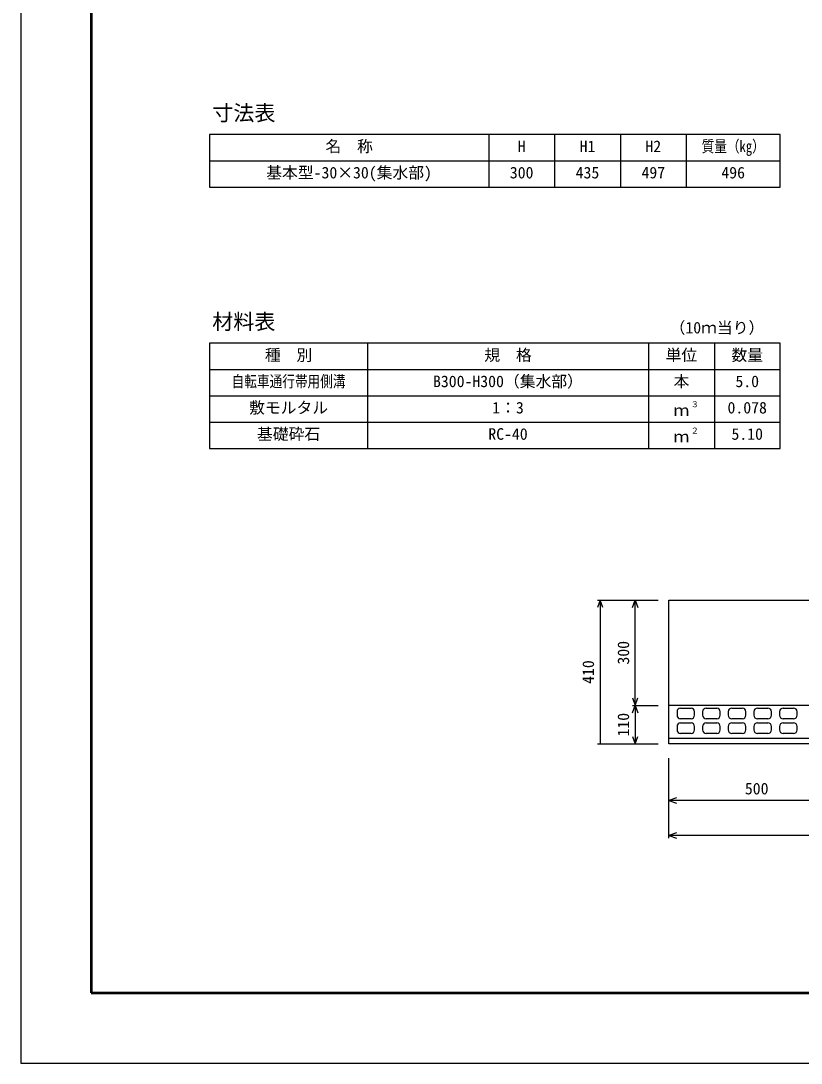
# Model space of a CAD drawing. Units: millimetres, scale not verified. Extents: x -12600 to 12600, y -5940 to 5940.
# Drawn here: x -12600 to -10378, y -5940 to -2970 of the extents above; entities that cross this region are included whole.
import ezdxf
from ezdxf.enums import TextEntityAlignment as Align

# ---------------------------------------------------------------- set-up
doc = ezdxf.new("R2010")
doc.units = ezdxf.units.MM
doc.header["$LTSCALE"] = 40
doc.linetypes.add('DOTTED', pattern=[1.75, 0.25, -1.5])
for name, color, linetype, lineweight in [('0-0_DIM', 7, 'Continuous', 25), ('0-1_Defpoints', 5, 'Continuous', 25), ('0-2_HATCH', 6, 'DOTTED', 25), ('0-3_HYO', 3, 'Continuous', 25), ('0-4_HYO2', 4, 'Continuous', 25), ('0-5_OUTLINE', 3, 'Continuous', 25), ('0-7_TXT', 7, 'Continuous', 25), ('0-8_WAKU', 3, 'Continuous', 25)]:
    doc.layers.add(name, color=color, linetype=linetype, lineweight=lineweight)
doc.styles.add('ＭＳ ゴシック', font='')
doc.styles.get('ＭＳ ゴシック').set_extended_font_data('MS Gothic')

msp = doc.modelspace()

# ---------------------------------------------------------------- linework, layer by layer
at = {"layer": '0-0_DIM'}
for p, q in [((-10957.81, -4620.52), (-10785.31, -4620.52)), ((-10950.31, -4620.52), (-10950.31, -5030.52)), ((-10850.31, -4920.52), (-10850.31, -4620.52)), ((-10857.81, -4920.52), (-10785.31, -4920.52)), ((-10850.31, -4920.52), (-10850.31, -5030.52)), ((-10957.81, -5030.52), (-10785.31, -5030.52)), ((-10754.31, -5299.02), (-10754.31, -5070.52)), ((-10254.31, -5191.52), (-10754.31, -5191.52)), ((-8754.31, -5291.52), (-10754.31, -5291.52))]:
    msp.add_line(p, q, dxfattribs=at)
for points in [[(-10942.62, -4641.66), (-10950.31, -4620.52), (-10958.01, -4641.66)], [(-10858.01, -4641.66), (-10850.31, -4620.52), (-10842.62, -4641.66)], [(-10858.01, -4899.37), (-10850.31, -4920.52), (-10842.62, -4899.37)], [(-10858.01, -4941.66), (-10850.31, -4920.52), (-10842.62, -4941.66)], [(-10858.01, -5009.37), (-10850.31, -5030.52), (-10842.62, -5009.37)], [(-10733.17, -5183.82), (-10754.31, -5191.52), (-10733.17, -5199.21)], [(-10733.17, -5283.82), (-10754.31, -5291.52), (-10733.17, -5299.21)]]:
    msp.add_lwpolyline(points, dxfattribs=at)
at = {"layer": '0-1_Defpoints'}
msp.add_lwpolyline([(-12600, -5940), (-4200, -5940), (-4200, 0), (-12600, 0)], close=True, dxfattribs=at)
at = {"layer": '0-2_HATCH', "linetype": 'Continuous'}
for p, q in [((-10721.31, -4928.52), (-10691.31, -4928.52)), ((-10648.31, -4928.52), (-10618.31, -4928.52)), ((-10575.31, -4928.52), (-10545.31, -4928.52)), ((-10502.31, -4928.52), (-10472.31, -4928.52)), ((-10429.31, -4928.52), (-10399.31, -4928.52)), ((-10731.31, -4938.52), (-10731.31, -4948.52)), ((-10691.31, -4958.52), (-10721.31, -4958.52)), ((-10681.31, -4948.52), (-10681.31, -4938.52)), ((-10658.31, -4938.52), (-10658.31, -4948.52)), ((-10618.31, -4958.52), (-10648.31, -4958.52)), ((-10608.31, -4948.52), (-10608.31, -4938.52)), ((-10585.31, -4938.52), (-10585.31, -4948.52)), ((-10545.31, -4958.52), (-10575.31, -4958.52)), ((-10535.31, -4948.52), (-10535.31, -4938.52)), ((-10512.31, -4938.52), (-10512.31, -4948.52)), ((-10472.31, -4958.52), (-10502.31, -4958.52)), ((-10462.31, -4948.52), (-10462.31, -4938.52)), ((-10439.31, -4938.52), (-10439.31, -4948.52)), ((-10399.31, -4958.52), (-10429.31, -4958.52)), ((-10389.31, -4948.52), (-10389.31, -4938.52)), ((-10731.31, -4980.52), (-10731.31, -4990.52)), ((-10721.31, -4970.52), (-10691.31, -4970.52)), ((-10681.31, -4990.52), (-10681.31, -4980.52)), ((-10658.31, -4980.52), (-10658.31, -4990.52)), ((-10648.31, -4970.52), (-10618.31, -4970.52)), ((-10608.31, -4990.52), (-10608.31, -4980.52)), ((-10585.31, -4980.52), (-10585.31, -4990.52)), ((-10575.31, -4970.52), (-10545.31, -4970.52)), ((-10535.31, -4990.52), (-10535.31, -4980.52)), ((-10512.31, -4980.52), (-10512.31, -4990.52)), ((-10502.31, -4970.52), (-10472.31, -4970.52)), ((-10462.31, -4990.52), (-10462.31, -4980.52)), ((-10439.31, -4980.52), (-10439.31, -4990.52)), ((-10429.31, -4970.52), (-10399.31, -4970.52)), ((-10389.31, -4990.52), (-10389.31, -4980.52)), ((-10691.31, -5000.52), (-10721.31, -5000.52)), ((-10618.31, -5000.52), (-10648.31, -5000.52)), ((-10545.31, -5000.52), (-10575.31, -5000.52)), ((-10472.31, -5000.52), (-10502.31, -5000.52)), ((-10399.31, -5000.52), (-10429.31, -5000.52))]:
    msp.add_line(p, q, dxfattribs=at)
for centre, start, end in [((-10721.31, -4938.52), 90, 180), ((-10691.31, -4938.52), 0, 90), ((-10648.31, -4938.52), 90, 180), ((-10618.31, -4938.52), 0, 90), ((-10575.31, -4938.52), 90, 180), ((-10545.31, -4938.52), 0, 90), ((-10502.31, -4938.52), 90, 180), ((-10472.31, -4938.52), 0, 90), ((-10429.31, -4938.52), 90, 180), ((-10399.31, -4938.52), 0, 90), ((-10721.31, -4948.52), 180, 270), ((-10691.31, -4948.52), 270, 0), ((-10648.31, -4948.52), 180, 270), ((-10618.31, -4948.52), 270, 0), ((-10575.31, -4948.52), 180, 270), ((-10545.31, -4948.52), 270, 0), ((-10502.31, -4948.52), 180, 270), ((-10472.31, -4948.52), 270, 0), ((-10429.31, -4948.52), 180, 270), ((-10399.31, -4948.52), 270, 0), ((-10721.31, -4980.52), 90, 180), ((-10691.31, -4980.52), 0, 90), ((-10648.31, -4980.52), 90, 180), ((-10618.31, -4980.52), 0, 90), ((-10575.31, -4980.52), 90, 180), ((-10545.31, -4980.52), 0, 90), ((-10502.31, -4980.52), 90, 180), ((-10472.31, -4980.52), 0, 90), ((-10429.31, -4980.52), 90, 180), ((-10399.31, -4980.52), 0, 90), ((-10721.31, -4990.52), 180, 270), ((-10691.31, -4990.52), 270, 0), ((-10648.31, -4990.52), 180, 270), ((-10618.31, -4990.52), 270, 0), ((-10575.31, -4990.52), 180, 270), ((-10545.31, -4990.52), 270, 0), ((-10502.31, -4990.52), 180, 270), ((-10472.31, -4990.52), 270, 0), ((-10429.31, -4990.52), 180, 270), ((-10399.31, -4990.52), 270, 0)]:
    msp.add_arc(centre, 10, start, end, dxfattribs=at)
at = {"layer": '0-3_HYO'}
for p, q in [((-11267.5, -3293.87), (-11267.5, -3443.87)), ((-11080, -3293.87), (-11080, -3443.87)), ((-10892.5, -3293.87), (-10892.5, -3443.87)), ((-10705, -3293.87), (-10705, -3443.87)), ((-12062.5, -3368.87), (-10437.5, -3368.87)), ((-11612.5, -3888.65), (-11612.5, -4188.65)), ((-10812.5, -3888.65), (-10812.5, -4188.65)), ((-10625, -3888.65), (-10625, -4188.65)), ((-12062.5, -3963.65), (-10437.5, -3963.65))]:
    msp.add_line(p, q, dxfattribs=at)
for points in [[(-12062.5, -3443.87), (-10437.5, -3443.87), (-10437.5, -3293.87), (-12062.5, -3293.87)], [(-12062.5, -4188.65), (-10437.5, -4188.65), (-10437.5, -3888.65), (-12062.5, -3888.65)]]:
    msp.add_lwpolyline(points, close=True, dxfattribs=at)
at = {"layer": '0-4_HYO2'}
for p, q in [((-12062.5, -4038.65), (-10437.5, -4038.65)), ((-12062.5, -4113.65), (-10437.5, -4113.65))]:
    msp.add_line(p, q, dxfattribs=at)
at = {"layer": '0-5_OUTLINE'}
for p, q in [((-10754.31, -5030.52), (-10754.31, -4620.52)), ((-10754.31, -4620.52), (-8754.31, -4620.52)), ((-8754.31, -4920.52), (-10754.31, -4920.52)), ((-8754.31, -5014.52), (-10754.31, -5014.52)), ((-8754.31, -5030.52), (-10754.31, -5030.52))]:
    msp.add_line(p, q, dxfattribs=at)
at = {"layer": '0-8_WAKU', "lineweight": 50}
msp.add_lwpolyline([(-12400, -5740), (-4400, -5740), (-4400, -200), (-12400, -200)], close=True, dxfattribs=at)

# ---------------------------------------------------------------- texts
at = {"layer": '0-0_DIM', "style": 'ＭＳ ゴシック'}
for s, p in [('300', (-10857.81, -4804.27)), ('410', (-10957.81, -4859.27)), ('110', (-10857.81, -5009.27))]:
    msp.add_text(s, height=32.99, rotation=90, dxfattribs=at).set_placement(p, align=Align.BOTTOM_LEFT)
msp.add_text('500', height=32.99, dxfattribs=at).set_placement((-10538.06, -5184.02), align=Align.BOTTOM_LEFT)
at = {"layer": '0-7_TXT', "style": 'ＭＳ ゴシック'}
for s, height, p in [('寸法表', 43.99, (-12055, -3267.62)), ('名\u3000称', 32.99, (-11732.5, -3353.87)), ('H', 32.99, (-11185, -3353.87)), ('H1', 32.99, (-11008.75, -3353.87)), ('H2', 32.99, (-10821.25, -3353.87)), ('基本型-30×30(集水部)', 32.99, (-11901.25, -3428.87)), ('300', 32.99, (-11207.5, -3428.87)), ('435', 32.99, (-11020, -3428.87)), ('497', 32.99, (-10832.5, -3428.87)), ('496', 32.99, (-10605, -3428.87)), ('材料表', 43.99, (-12055, -3862.4)), ('（10ｍ当り）', 32.99, (-10752.5, -3870.65)), ('種\u3000別', 32.99, (-11905, -3948.65)), ('規\u3000格', 32.99, (-11280, -3948.65)), ('単位', 32.99, (-10763.75, -3948.65)), ('数量', 32.99, (-10576.25, -3948.65)), ('B300-H300（集水部）', 32.99, (-11426.25, -4023.65)), ('本', 32.99, (-10741.25, -4023.65)), ('5.0', 32.99, (-10565, -4023.65)), ('敷モルタル', 32.99, (-11950, -4098.65)), ('1：3', 32.99, (-11257.5, -4098.65)), ('３', 16.5, (-10692.09, -4075.87)), ('0.078', 32.99, (-10587.5, -4098.65)), ('ｍ', 32.99, (-10741.25, -4106.15)), ('基礎砕石', 32.99, (-11927.5, -4173.65)), ('RC-40', 32.99, (-11268.75, -4173.65)), ('ｍ', 32.99, (-10741.25, -4181.15)), ('２', 16.5, (-10692.09, -4150.87)), ('5.10', 32.99, (-10576.25, -4173.65))]:
    msp.add_text(s, height=height, dxfattribs=at).set_placement(p, align=Align.BOTTOM_LEFT)
at = {"layer": '0-7_TXT', "style": 'ＭＳ ゴシック', "width": 0.8}
for s, p in [('質量（kg）', (-10661.25, -3353.87)), ('自転車通行帯用側溝', (-11999.5, -4023.65))]:
    msp.add_text(s, height=32.99, dxfattribs=at).set_placement(p, align=Align.BOTTOM_LEFT)

doc.saveas('drawing.dxf')
